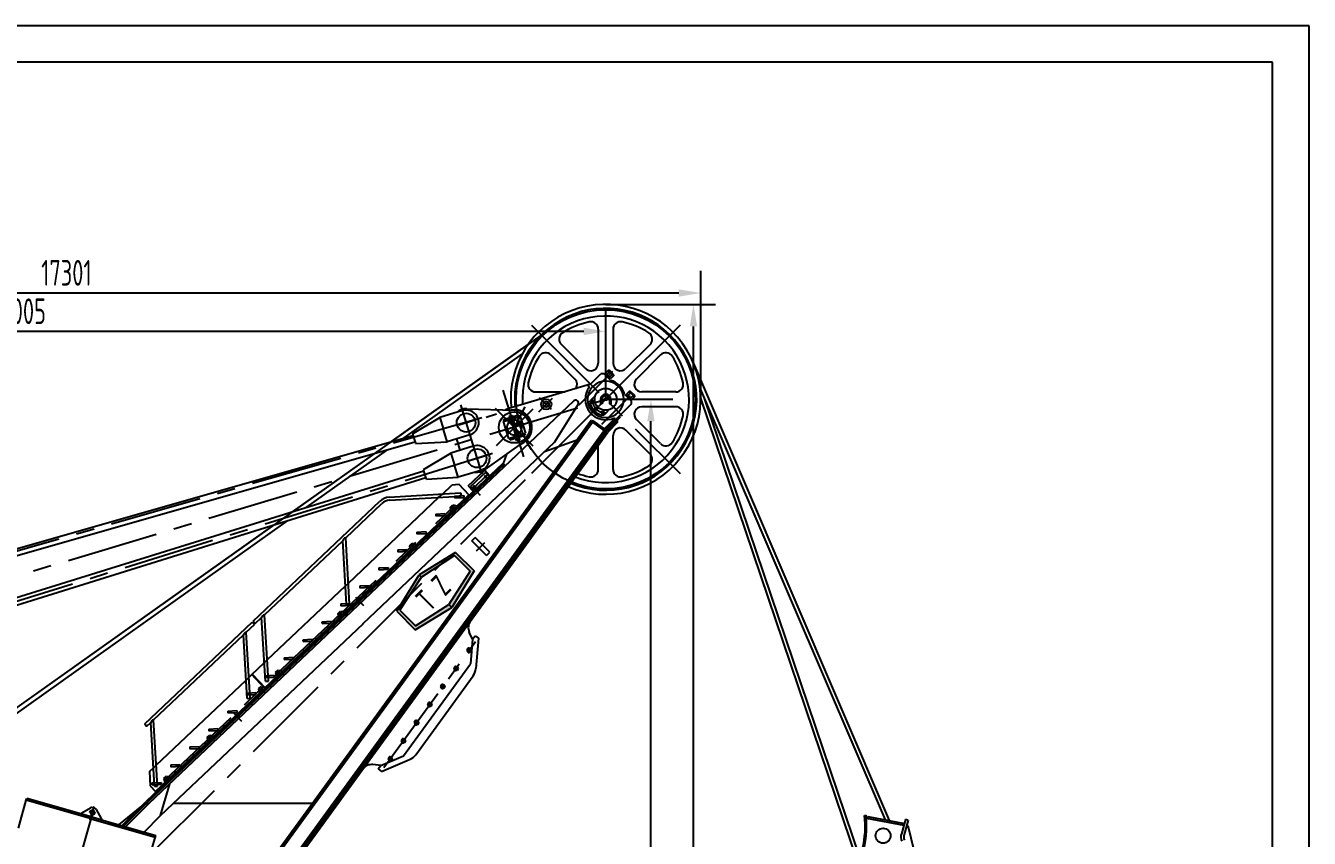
# Model space of a CAD drawing. Header units: millimetres. Extents: x 0 to 42000, y 0 to 29700.
# Drawn here: x 24494 to 42000, y 18616 to 29700 of the extents above; entities that cross this region are included whole.
import ezdxf

# ---------------------------------------------------------------- set-up
doc = ezdxf.new("R2010")
doc.units = ezdxf.units.MM
doc.header["$LTSCALE"] = 1000
doc.linetypes.add('F', pattern=[0.75, 0.5, -0.25])
doc.linetypes.add('G', pattern=[2, 1.25, -0.25, 0.25, -0.25])
for name, color, linetype in [('01', 7, 'Continuous'), ('02', 1, 'Continuous'), ('04', 2, 'F'), ('05', 142, 'G'), ('08', 1, 'Continuous')]:
    doc.layers.add(name, color=color, linetype=linetype)
doc.styles.get("Standard").update_dxf_attribs({"font": 'isocp', "width": 0.707, "bigfont": 'intecad.shx'})
doc.dimstyles.new('INTE', dxfattribs={"dimscale": 100, "dimtxt": 3.5, "dimasz": 3, "dimexe": 3, "dimexo": 0, "dimgap": 1, "dimtad": 1, "dimdec": 0, "dimdsep": 46, "dimtxsty": 'Standard', "dimcen": 0, "dimclrd": 1, "dimclre": 1, "dimclrt": 3, "dimaunit": 1, "dimadec": 0, "dimazin": 0, "dimtfac": 1, "dimtdec": 0, "dimtmove": 0, "dimatfit": 0, "dimfxl": 1, "dimarcsym": 0})

# ---------------------------------------------------------------- blocks, each defined once
blk = doc.blocks.new('13-1')
at = {"ltscale": 1.5}
for p, q in [((40551, 46360), (41110, 47026)), ((40583, 46333), (41165, 47026)), ((40989, 47065), (40989, 47029)), ((40992, 47065), (40989, 47065)), ((40992, 47029), (40989, 47029)), ((40992, 47068), (43371, 47068)), ((40992, 47068), (40992, 47026)), ((40992, 47026), (41110, 47026)), ((41165, 47026), (42634, 47026)), ((42076, 46360), (42634, 47026)), ((42108, 46333), (42690, 47026)), ((42690, 47026), (43371, 47026)), ((43476, 46988), (44223, 46361)), ((43503, 47020), (44250, 46394)), ((40478, 46553), (40713, 46553)), ((40478, 46299), (40478, 46553)), ((40768, 46553), (42238, 46553)), ((42293, 46553), (43994, 46553)), ((44060, 46553), (44238, 46553)), ((44313, 46489), (44238, 46553)), ((44313, 46299), (44313, 46489)), ((40478, 46299), (44313, 46299)), ((40551, 46360), (40583, 46333)), ((42076, 46360), (42108, 46333))]:
    blk.add_line(p, q, dxfattribs=at)
for p, q in [((44250, 46394), (44223, 46361)), ((40701, 46299), (40694, 46288)), ((40814, 46299), (40821, 46288)), ((41869, 46299), (41862, 46288)), ((41982, 46299), (41989, 46288)), ((43216, 46299), (43209, 46288)), ((43329, 46299), (43335, 46288)), ((43978, 46299), (43971, 46288)), ((44091, 46299), (44097, 46288)), ((44250, 46389), (44227, 46362))]:
    blk.add_line(p, q)
for centre in [(40757, 46324), (41925, 46324), (43272, 46324), (44034, 46324)]:
    blk.add_circle(centre, 11, dxfattribs=at)
for centre in [(41137, 46986), (42662, 46986)]:
    blk.add_arc(centre, 49.1, 55.775, 124.225, dxfattribs=at)
at = {"layer": '01', "color": 7, "linetype": 'Continuous'}
for p, q in [((40757, 46341), (40742, 46332)), ((40742, 46332), (40742, 46316)), ((40742, 46316), (40757, 46308)), ((40772, 46332), (40757, 46341)), ((40757, 46308), (40772, 46316)), ((40772, 46316), (40772, 46332)), ((41925, 46341), (41910, 46332)), ((41910, 46332), (41910, 46316)), ((41910, 46316), (41925, 46308)), ((41940, 46332), (41925, 46341)), ((41925, 46308), (41940, 46316)), ((41940, 46316), (41940, 46332)), ((43272, 46341), (43257, 46332)), ((43257, 46332), (43257, 46316)), ((43257, 46316), (43272, 46308)), ((43287, 46332), (43272, 46341)), ((43272, 46308), (43287, 46316)), ((43287, 46316), (43287, 46332)), ((44034, 46341), (44019, 46332)), ((44019, 46332), (44019, 46316)), ((44019, 46316), (44034, 46308)), ((44049, 46332), (44034, 46341)), ((44034, 46308), (44049, 46316)), ((44049, 46316), (44049, 46332))]:
    blk.add_line(p, q, dxfattribs=at)
at = {"layer": '01', "color": 7, "linetype": 'Continuous', "ltscale": 1.5}
for p, q in [((44225, 46364), (44227, 46362)), ((44248, 46391), (44250, 46389))]:
    blk.add_line(p, q, dxfattribs=at)
at = {"layer": '01', "color": 7, "linetype": 'Continuous'}
for radius in [205, 163]:
    blk.add_arc((43371, 46863), radius, 50, 90, dxfattribs=at)
at = {"layer": '04'}
for p, q in [((40598, 46418), (40582, 46399)), ((40582, 46399), (40678, 46318)), ((40598, 46418), (40694, 46337)), ((40955, 46418), (40939, 46399)), ((40939, 46399), (41034, 46318)), ((40955, 46418), (41050, 46337)), ((41311, 46418), (41295, 46399)), ((41295, 46399), (41391, 46318)), ((41311, 46418), (41407, 46337)), ((41667, 46418), (41651, 46399)), ((41651, 46399), (41747, 46318)), ((41667, 46418), (41763, 46337)), ((42023, 46418), (42007, 46399)), ((42007, 46399), (42103, 46318)), ((42023, 46418), (42119, 46337)), ((42380, 46418), (42364, 46399)), ((42364, 46399), (42459, 46318)), ((42380, 46418), (42475, 46337)), ((42736, 46418), (42720, 46399)), ((42720, 46399), (42816, 46318)), ((42736, 46418), (42832, 46337)), ((43092, 46418), (43076, 46399)), ((43076, 46399), (43172, 46318)), ((43092, 46418), (43188, 46337)), ((43448, 46418), (43432, 46399)), ((43432, 46399), (43528, 46318)), ((43448, 46418), (43544, 46337)), ((43805, 46418), (43789, 46399)), ((43789, 46399), (43884, 46318)), ((43805, 46418), (43901, 46337)), ((43994, 46553), (44060, 46553)), ((44161, 46418), (44145, 46399)), ((44145, 46399), (44241, 46318)), ((44161, 46418), (44257, 46337)), ((40694, 46337), (40678, 46318)), ((40732, 46349), (40701, 46299)), ((40746, 46324), (40768, 46324)), ((40782, 46349), (40814, 46299)), ((41050, 46337), (41034, 46318)), ((41407, 46337), (41391, 46318)), ((41763, 46337), (41747, 46318)), ((41900, 46349), (41869, 46299)), ((41950, 46349), (41982, 46299)), ((42119, 46337), (42103, 46318)), ((42475, 46337), (42459, 46318)), ((42832, 46337), (42816, 46318)), ((43188, 46337), (43172, 46318)), ((43247, 46349), (43216, 46299)), ((43297, 46349), (43329, 46299)), ((43544, 46337), (43528, 46318)), ((43901, 46337), (43884, 46318)), ((44009, 46349), (43978, 46299)), ((44059, 46349), (44091, 46299)), ((44257, 46337), (44241, 46318))]:
    blk.add_line(p, q, dxfattribs=at)
at = {"layer": '04', "color": 2, "linetype": 'F'}
for p, q in [((40713, 46553), (40768, 46553)), ((42238, 46553), (42293, 46553))]:
    blk.add_line(p, q, dxfattribs=at)
at = {"layer": '04', "color": 2, "linetype": 'F', "ltscale": 2}
for p, q in [((40732, 46349), (40782, 46349)), ((41900, 46349), (41950, 46349)), ((43247, 46349), (43297, 46349)), ((44009, 46349), (44059, 46349))]:
    blk.add_line(p, q, dxfattribs=at)
at = {"layer": '04', "color": 2, "linetype": 'F'}
for centre in [(40757, 46324), (41925, 46324), (43272, 46324), (44034, 46324)]:
    blk.add_circle(centre, 11, dxfattribs=at)
at = {"layer": '05', "color": 4, "linetype": 'G', "ltscale": 1.5}
for p, q in [((40720, 46324), (44068, 46324)), ((40757, 46299), (40757, 46352)), ((41925, 46299), (41925, 46352)), ((43272, 46299), (43272, 46352)), ((44034, 46299), (44034, 46356))]:
    blk.add_line(p, q, dxfattribs=at)
blk = doc.blocks.new('12-1')
at = {"ltscale": 1.5}
for p, q in [((49528, 46463), (50087, 47129)), ((49560, 46436), (50142, 47129)), ((50013, 47168), (50013, 47132)), ((50016, 47168), (50013, 47168)), ((50016, 47132), (50013, 47132)), ((50016, 47171), (50016, 47129)), ((50016, 47171), (52035, 47171)), ((50016, 47129), (50087, 47129)), ((50142, 47129), (51828, 47129)), ((51269, 46463), (51828, 47129)), ((51302, 46436), (51883, 47129)), ((51883, 47129), (52035, 47129)), ((52035, 47171), (52035, 47129)), ((52035, 47168), (52038, 47168)), ((52035, 47132), (52038, 47132)), ((52038, 47168), (52038, 47132)), ((49528, 46463), (49560, 46436)), ((51269, 46463), (51302, 46436))]:
    blk.add_line(p, q, dxfattribs=at)
for p, q in [((49616, 46656), (49489, 46507)), ((49616, 46656), (49690, 46656)), ((49745, 46656), (51431, 46656)), ((51486, 46656), (51546, 46656)), ((51546, 46656), (51546, 46402)), ((49489, 46507), (49489, 46402)), ((49489, 46402), (51546, 46402)), ((49662, 46402), (49655, 46391)), ((49775, 46402), (49782, 46391)), ((50475, 46402), (50468, 46391)), ((50588, 46402), (50595, 46391)), ((51440, 46402), (51433, 46391)), ((51546, 46412), (51560, 46391))]:
    blk.add_line(p, q)
for centre in [(50114, 47088), (51856, 47088)]:
    blk.add_arc(centre, 49.1, 55.775, 124.225, dxfattribs=at)
at = {"layer": '01', "color": 7, "linetype": 'Continuous'}
for p, q in [((49718, 46444), (49703, 46435)), ((49703, 46435), (49703, 46419)), ((49703, 46419), (49718, 46411)), ((49733, 46435), (49718, 46444)), ((49718, 46411), (49733, 46419)), ((49733, 46419), (49733, 46435)), ((50531, 46444), (50516, 46435)), ((50516, 46435), (50516, 46419)), ((50516, 46419), (50531, 46411)), ((50546, 46435), (50531, 46444)), ((50531, 46411), (50546, 46419)), ((50546, 46419), (50546, 46435)), ((51496, 46444), (51481, 46435)), ((51481, 46435), (51481, 46419)), ((51481, 46419), (51496, 46411)), ((51511, 46435), (51496, 46444)), ((51496, 46411), (51511, 46419)), ((51511, 46419), (51511, 46435))]:
    blk.add_line(p, q, dxfattribs=at)
at = {"layer": '04', "color": 2, "linetype": 'F'}
for p, q in [((49745, 46656), (49690, 46656)), ((51431, 46656), (51486, 46656)), ((51471, 46452), (51440, 46402)), ((51521, 46452), (51546, 46412))]:
    blk.add_line(p, q, dxfattribs=at)
at = {"layer": '04'}
for p, q in [((49533, 46521), (49517, 46501)), ((49517, 46501), (49613, 46421)), ((49533, 46521), (49629, 46440)), ((49629, 46440), (49613, 46421)), ((49693, 46452), (49662, 46402)), ((49743, 46452), (49775, 46402)), ((49890, 46521), (49873, 46501)), ((49873, 46501), (49969, 46421)), ((49890, 46521), (49985, 46440)), ((49985, 46440), (49969, 46421)), ((50246, 46521), (50230, 46501)), ((50230, 46501), (50325, 46421)), ((50246, 46521), (50342, 46440)), ((50342, 46440), (50325, 46421)), ((50506, 46452), (50475, 46402)), ((50556, 46452), (50588, 46402)), ((50602, 46521), (50586, 46501)), ((50586, 46501), (50682, 46421)), ((50602, 46521), (50698, 46440)), ((50698, 46440), (50682, 46421)), ((50958, 46521), (50942, 46501)), ((50942, 46501), (51038, 46421)), ((50958, 46521), (51054, 46440)), ((51054, 46440), (51038, 46421)), ((51315, 46521), (51299, 46501)), ((51299, 46501), (51394, 46421)), ((51315, 46521), (51410, 46440)), ((51410, 46440), (51394, 46421))]:
    blk.add_line(p, q, dxfattribs=at)
at = {"layer": '04', "color": 2, "linetype": 'F', "ltscale": 2}
for p, q in [((49693, 46452), (49743, 46452)), ((50506, 46452), (50556, 46452)), ((51471, 46452), (51521, 46452))]:
    blk.add_line(p, q, dxfattribs=at)
at = {"layer": '04', "color": 2, "linetype": 'F'}
for centre in [(49718, 46427), (50531, 46427), (51496, 46427)]:
    blk.add_circle(centre, 11, dxfattribs=at)
at = {"layer": '05', "color": 4, "linetype": 'G'}
for p, q in [((49682, 46427), (51223, 46427)), ((49718, 46455), (49718, 46402)), ((50531, 46455), (50531, 46402)), ((51223, 46427), (51529, 46427)), ((51496, 46452), (51496, 46402))]:
    blk.add_line(p, q, dxfattribs=at)
at = {"layer": '05'}
for p, q in [((49740, 46427), (49700, 46427)), ((49718, 46448), (49718, 46406)), ((50553, 46427), (50513, 46427)), ((50531, 46448), (50531, 46406)), ((51518, 46427), (51478, 46427)), ((51496, 46448), (51496, 46406))]:
    blk.add_line(p, q, dxfattribs=at)
at = {"layer": '05', "color": 4, "linetype": 'G', "ltscale": 2}
for p, q in [((49703, 46427), (49735, 46427)), ((49718, 46412), (49718, 46442)), ((50516, 46427), (50548, 46427)), ((50531, 46412), (50531, 46442)), ((51481, 46427), (51513, 46427)), ((51496, 46412), (51496, 46442))]:
    blk.add_line(p, q, dxfattribs=at)
blk = doc.blocks.new('ert')
at = {"layer": '01'}
for points in [[(27259, 12092), (26692, 11956), (26692, 11599), (27259, 11462), (27259, 11516), (26733, 11634), (26733, 11937), (27259, 12043)], [(27259, 12092), (27826, 11956), (27826, 11599), (27259, 11462), (27259, 11516), (27784, 11634), (27784, 11937), (27259, 12043)]]:
    blk.add_hatch(color=256, dxfattribs=at).paths.add_polyline_path(points)
for p, q in [((26692, 11956), (27259, 12092)), ((27826, 11956), (27259, 12092)), ((27259, 12043), (27259, 12092)), ((27259, 12043), (27259, 12092)), ((26692, 11956), (26692, 11599)), ((26733, 11937), (27259, 12043)), ((26733, 11937), (26733, 11634)), ((27784, 11937), (27259, 12043)), ((27784, 11937), (27784, 11634)), ((27826, 11956), (27826, 11599)), ((26692, 11599), (27259, 11462)), ((26733, 11634), (27259, 11516)), ((27784, 11634), (27259, 11516)), ((27826, 11599), (27259, 11462)), ((27259, 11516), (27259, 11462)), ((27259, 11516), (27259, 11462))]:
    blk.add_line(p, q, dxfattribs=at)
at = {"layer": '01', "insert": (27006, 11930), "char_height": 300, "width": 1341.1, "attachment_point": 1}
blk.add_mtext('{\\f黑体|b0|i0|c134|p2;T Z}', dxfattribs=at)
blk = doc.blocks.new('*U609')
at = {"layer": '01'}
for p, q in [((0, 30), (-28, 15)), ((-28, 15), (-28, 0)), ((-28, -15), (-28, 0)), ((28, 15), (0, 30)), ((28, 0), (28, 15)), ((28, 0), (28, -15)), ((0, -30), (-28, -15)), ((28, -15), (0, -30))]:
    blk.add_line(p, q, dxfattribs=at)
at = {"layer": '05'}
for p, q in [((-29, 0), (29, 0)), ((0, -32), (0, 32))]:
    blk.add_line(p, q, dxfattribs=at)
blk = doc.blocks.new('*U605')
at = {"layer": '01'}
for p, q in [((-26, 0), (-26, 25)), ((-26, 25), (0, 25)), ((-26, 15), (0, 15)), ((0, 25), (0, 0)), ((0, -25), (0, 0)), ((-26, 0), (-26, -25)), ((-26, -15), (0, -15)), ((-26, -25), (0, -25))]:
    blk.add_line(p, q, dxfattribs=at)
at = {"layer": '05'}
blk.add_line((-27, 0), (1, 0), dxfattribs=at)
blk = doc.blocks.new('*U604')
at = {"layer": '01'}
for p, q in [((-23, 8), (-23, 0)), ((0, 8), (-23, 8)), ((-23, 0), (0, 0)), ((0, 0), (-4, 8)), ((0, 8), (4, 0)), ((0, 8), (23, 8)), ((23, 0), (0, 0)), ((23, 8), (23, 0))]:
    blk.add_line(p, q, dxfattribs=at)
at = {"layer": '05'}
blk.add_line((0, 10), (0, -2), dxfattribs=at)
blk = doc.blocks.new('*D675')
at = {"layer": '08', "color": 1, "lineweight": -2}
for p, q in [((32404, 24604), (33321, 24604)), ((33021, 7641), (33021, 24304)), ((18876, 7341), (33321, 7341))]:
    blk.add_line(p, q, dxfattribs=at)
at = {"layer": '08', "color": 1}
for points in [[(32971, 24304), (33071, 24304), (33021, 24604)], [(32971, 7641), (33071, 7641), (33021, 7341)]]:
    blk.add_solid(points, dxfattribs=at)
at = {"layer": 'DEFPOINTS', "color": 0}
for p in [(32404, 24604), (33021, 24604), (18876, 7341)]:
    blk.add_point(p, dxfattribs=at)
at = {"layer": '08', "color": 3, "insert": (32746, 17193), "char_height": 350, "attachment_point": 5, "rotation": 90}
blk.add_mtext('17263', dxfattribs=at)
blk = doc.blocks.new('*D676')
at = {"layer": '08', "color": 1, "lineweight": -2}
for p, q in [((32404, 25899), (33901, 25899)), ((33601, 7641), (33601, 25599)), ((28532, 7341), (33901, 7341))]:
    blk.add_line(p, q, dxfattribs=at)
at = {"layer": '08', "color": 1}
for points in [[(33551, 25599), (33651, 25599), (33601, 25899)], [(33551, 7641), (33651, 7641), (33601, 7341)]]:
    blk.add_solid(points, dxfattribs=at)
at = {"layer": 'DEFPOINTS', "color": 0}
for p in [(32404, 25899), (33601, 25899), (28532, 7341)]:
    blk.add_point(p, dxfattribs=at)
at = {"layer": '08', "color": 3, "insert": (33326, 16620), "char_height": 350, "attachment_point": 5, "rotation": 90}
blk.add_mtext('18559', dxfattribs=at)
blk = doc.blocks.new('*D680')
at = {"layer": '08', "color": 1, "lineweight": -2}
for p, q in [((16399, 20688), (16399, 25830)), ((32404, 24604), (32404, 25830)), ((32104, 25530), (16699, 25530))]:
    blk.add_line(p, q, dxfattribs=at)
at = {"layer": '08', "color": 1}
for points in [[(16699, 25580), (16699, 25480), (16399, 25530)], [(32104, 25580), (32104, 25480), (32404, 25530)]]:
    blk.add_solid(points, dxfattribs=at)
at = {"layer": 'DEFPOINTS', "color": 0}
for p in [(16399, 25530), (32404, 24604), (16399, 20688)]:
    blk.add_point(p, dxfattribs=at)
at = {"layer": '08', "color": 3, "insert": (24401, 25805), "char_height": 350, "attachment_point": 5}
blk.add_mtext('16005', dxfattribs=at)
blk = doc.blocks.new('*D681')
at = {"layer": '08', "color": 1, "lineweight": -2}
for p, q in [((16399, 20688), (16399, 26354)), ((33700, 24604), (33700, 26354)), ((16699, 26054), (33400, 26054))]:
    blk.add_line(p, q, dxfattribs=at)
at = {"layer": '08', "color": 1}
for points in [[(16699, 26104), (16699, 26004), (16399, 26054)], [(33400, 26104), (33400, 26004), (33700, 26054)]]:
    blk.add_solid(points, dxfattribs=at)
at = {"layer": 'DEFPOINTS', "color": 0}
for p in [(33700, 26054), (33700, 24604), (16399, 20688)]:
    blk.add_point(p, dxfattribs=at)
at = {"layer": '08', "color": 3, "insert": (25049, 26329), "char_height": 350, "attachment_point": 5}
blk.add_mtext('17301', dxfattribs=at)
blk = doc.blocks.new('gfsds')
at = {"layer": '01'}
for p, q in [((86244, 28366), (88941, 22066)), ((86360, 27956), (88883, 22077)), ((86368, 27827), (88510, 21486)), ((86416, 27826), (88537, 21555)), ((88604, 22135), (88624, 22137)), ((88628, 22099), (88630, 22108)), ((88628, 22099), (89138, 22004)), ((88630, 22108), (88648, 22121)), ((88648, 22121), (89127, 22031)), ((89160, 22082), (89105, 21887)), ((89196, 22071), (89142, 21877)), ((89196, 22071), (89160, 22082)), ((89127, 22031), (89140, 22013)), ((89138, 22004), (89140, 22013)), ((89320, 21490), (89197, 21995))]:
    blk.add_line(p, q, dxfattribs=at)
at = {"layer": '01', "color": 7, "linetype": 'Continuous'}
blk.add_line((89197, 21995), (89172, 21985), dxfattribs=at)
at = {"layer": '01'}
blk.add_circle((88856, 21859), 102, dxfattribs=at)
for centre, radius, start, end in [((87317, 21991), 1295, 326.3478, 6.4028), ((87317, 21991), 1315, 328.8507, 6.4028), ((89264, 21843), 165, 164.4219, 201.3863), ((89264, 21843), 127, 164.4219, 201.3863)]:
    blk.add_arc(centre, radius, start, end, dxfattribs=at)
blk = doc.blocks.new('*U778')
at = {"layer": '01'}
for points in [[(415, 292), (25, 292)], [(415, 5), (415, 292)]]:
    blk.add_lwpolyline(points, dxfattribs=at)
at = {"layer": '02'}
for points in [[(420, 297), (0, 297)], [(420, 0), (420, 297)]]:
    blk.add_lwpolyline(points, dxfattribs=at)

msp = doc.modelspace()

# ---------------------------------------------------------------- hatches: boundary and pattern name
at = {"layer": '01'}
for points in [[(32157.3, 24796.7), (32170.7, 24783.3), (32195.5, 24808.1)], [(32596.1, 24363.5), (32596.7, 24383.4), (32586.5, 24373.2)], [(32397.7, 24184.4), (32390.1, 24174), (32406.4, 24162.4)], [(32564.1, 24293), (32563.6, 24322), (32549.3, 24307.7)], [(30156.2, 21503.8), (30149.4, 21494.4), (30151.1, 21494), (30170.3, 21497.3)], [(30174.7, 21495.2), (30170.3, 21497.3), (30151.1, 21494), (30170.6, 21489.6)], [(26133.9, 19087.3), (26143.1, 19096.5), (26132.5, 19114.1), (26128.9, 19110.6), (26119.7, 19101.5)], [(26136.1, 19089.5), (26158.5, 19076.6), (26167.4, 19085.4), (26150.2, 19103.6)], [(25259.6, 18963.9), (25254.3, 18945.7), (25242.8, 18949)], [(25527.8, 18887.3), (25534.5, 18865.6), (25522.6, 18869)]]:
    msp.add_hatch(color=256, dxfattribs=at).paths.add_polyline_path(points)
at = {"layer": '01', "linetype": 'Continuous'}
msp.add_hatch(color=7, dxfattribs=at).paths.add_polyline_path([(29460.1, 22267.2), (29445.2, 22253.1), (29464.7, 22244), (29469, 22248.1)])
at = {"layer": '01'}
h = msp.add_hatch(color=256, dxfattribs=at)
h.paths.add_polyline_path([(30164.9, 21515.7), (30156.2, 21503.8), (30170.6, 21489.5)])
h.paths.add_polyline_path([(30156.2, 21503.8), (30150.5, 21495.9), (30153.8, 21492.7), (30170.6, 21489.5)])
h.paths.add_polyline_path([(30150.5, 21495.9), (30148.8, 21493.6), (30153.8, 21492.7)])
h = msp.add_hatch(color=256, dxfattribs=at)
h.paths.add_polyline_path([(30164.9, 21515.7), (30156.2, 21503.8), (30170.3, 21497.3), (30177, 21498.4)])
h.paths.add_polyline_path([(30170.3, 21497.3), (30174.7, 21495.2), (30177, 21498.4)])
h = msp.add_hatch(color=256, dxfattribs=at)
h.paths.add_polyline_path([(30359.4, 21347.9), (30361.4, 21350.7), (30347.1, 21365), (30339.4, 21354.5)])
h.paths.add_polyline_path([(30357.4, 21379.1), (30347.1, 21365), (30361.4, 21350.7), (30365.6, 21356.5)])
h = msp.add_hatch(color=256, dxfattribs=at)
h.paths.add_polyline_path([(30362.2, 21351.7), (30356.9, 21344.5), (30372.1, 21322.8), (30380.1, 21333.8)])
h.paths.add_polyline_path([(30367.1, 21358.5), (30362.2, 21351.7), (30380.1, 21333.8), (30390.5, 21348.2)])
h = msp.add_hatch(color=256, dxfattribs=at)
h.paths.add_polyline_path([(25381.6, 18883.3), (25375.3, 18885.1), (25373.5, 18911.6), (25388.5, 18907.3)])
h.paths.add_polyline_path([(25388.5, 18907.3), (25403.5, 18903), (25387.8, 18881.5), (25381.6, 18883.3)])

# ---------------------------------------------------------------- linework, layer by layer
for p, q in [((32302.5, 25560.3), (32302.5, 25095)), ((32505.5, 25560.3), (32505.5, 25095)), ((31799.4, 25351.9), (32128.4, 25022.9)), ((33008.7, 25351.9), (32679.7, 25022.9)), ((31655.8, 25208.3), (31984.9, 24879.3)), ((33152.2, 25208.3), (32823.2, 24879.3)), ((31447.4, 24705.2), (31850, 24705.2)), ((33360.6, 24705.2), (32895.3, 24705.2)), ((30506.3, 24475.4), (31165.3, 24455.3)), ((31012.4, 24327.5), (31219, 24390.7)), ((31079.4, 24348), (31086.4, 24325)), ((31152.1, 24370.2), (31159.1, 24347.3)), ((31219, 24390.7), (31226, 24367.7)), ((33360.6, 24502.2), (32895.3, 24502.2)), ((31012.4, 24327.5), (31019.5, 24304.6)), ((33008.7, 23855.5), (32679.7, 24184.5)), ((33152.2, 23999), (32823.2, 24328.1)), ((30368.8, 24064.1), (30416.3, 23908.7)), ((30760.3, 23644.6), (31295.4, 24029.7)), ((31090.2, 24073.1), (31097.2, 24050.2)), ((31097.2, 24050.2), (31303.8, 24113.3)), ((31157.2, 24093.6), (31164.2, 24070.7)), ((31229.8, 24115.8), (31236.8, 24092.9)), ((31296.8, 24136.3), (31303.8, 24113.3)), ((32505.5, 23647.1), (32505.5, 24112.4)), ((32302.5, 23647.1), (32302.5, 23977.1)), ((30528.6, 23424.2), (30753.6, 23637.4)), ((30753.6, 23637.4), (30816.9, 23570.6)), ((30763, 23605), (30560.5, 23413.1)), ((30814.6, 23550.5), (30612.1, 23358.6)), ((30814.6, 23550.5), (30763, 23605)), ((30805.7, 23560), (30816.9, 23570.6)), ((30528.6, 23424.2), (30591.9, 23357.4)), ((30612.1, 23358.6), (30560.5, 23413.1)), ((30591.9, 23357.4), (30603.1, 23368.1))]:
    msp.add_line(p, q)
for centre, radius in [((31158.1, 24220.4), 212.5), ((30764.3, 23548.3), 8.75), ((30617, 23408.7), 8.75)]:
    msp.add_circle(centre, radius)
for centre, radius, start, end in [((32404, 24603.7), 1295.5, 246.74722, 185.21821), ((32404, 24603.7), 1136.5, 248.57177, 183.60103), ((32404, 24603.7), 1080, 102.00972, 122.99028), ((32200.5, 25560.3), 102, 360, 102.00972), ((32607.5, 25560.3), 102, 77.99028, 180), ((32404, 24603.7), 1080, 57.00972, 77.99028), ((31871.5, 25424), 102, 122.99028, 225), ((32936.6, 25424), 102, 315, 57.00972), ((31583.7, 25136.2), 102, 45, 147.00972), ((33224.3, 25136.2), 102, 32.99028, 135), ((32404, 24603.7), 1080, 147.00972, 167.99028), ((32200.5, 25095), 102, 225, 360), ((32607.5, 25095), 102, 180, 315), ((32404, 24603.7), 1080, 12.00972, 32.99028), ((31912.7, 24807.2), 102, 325.07581, 45), ((32895.3, 24807.2), 102, 135, 270), ((31447.4, 24807.2), 102, 167.99028, 270), ((33360.6, 24807.2), 102, 270, 12.00972), ((30500.5, 24285), 190.5, 87.75691, 132.12567), ((31158.1, 24220.4), 235, 305.74497, 88.25503), ((32895.3, 24400.2), 102, 90, 225), ((32404, 24603.7), 1080, 327.00972, 347.99028), ((33360.6, 24400.2), 102, 347.99028, 90), ((31158.1, 24220.4), 102, 295.45652, 98.54348), ((32607.5, 24112.4), 102, 45, 180), ((33224.3, 24071.2), 102, 225, 327.00972), ((32936.6, 23783.4), 102, 302.99028, 45), ((30649, 23799.2), 190.5, 261.71038, 305.74497), ((32200.5, 23647.1), 102, 257.99028, 360), ((32607.5, 23647.1), 102, 180, 282.00972), ((32404, 24603.7), 1080, 282.00972, 302.99028), ((32404, 24603.7), 1080, 249.354, 257.99028)]:
    msp.add_arc(centre, radius, start, end)
for p, q in [((31696.5, 25600.6), (14793.1, 13604.1)), ((32390.2, 24941.3), (32398, 24949.1)), ((32398, 24949.1), (32462.4, 24884.8)), ((32409, 24952.3), (32401.9, 24945.2)), ((32443.3, 25000.2), (32402.2, 24959.1)), ((32472.4, 24888.9), (32402.2, 24959.1)), ((32461.8, 24983.7), (32419.7, 24941.6)), ((32452.7, 24996.3), (32442, 24985.7)), ((32446.5, 24981.2), (32442, 24985.7)), ((32450.7, 24998.3), (32443.3, 25000.2)), ((32457.2, 24991.8), (32446.5, 24981.2)), ((32511.5, 24937.4), (32450.7, 24998.3)), ((32462.4, 24884.8), (32454.6, 24877)), ((32497, 24948.6), (32454.8, 24906.5)), ((32465.6, 24895.7), (32458.5, 24888.7)), ((32461.1, 24990.3), (32459.9, 24989.1)), ((32461.1, 24990.3), (32503.5, 24947.8)), ((32476.9, 24972.1), (32464.1, 24959.4)), ((32464.1, 24959.4), (32472.6, 24950.9)), ((32513.5, 24930), (32472.4, 24888.9)), ((32485.4, 24963.6), (32472.6, 24950.9)), ((32505.1, 24943.9), (32494.5, 24933.3)), ((32494.5, 24933.3), (32499, 24928.8)), ((32509.6, 24939.4), (32499, 24928.8)), ((32503.5, 24947.8), (32502.3, 24946.6)), ((32511.5, 24937.4), (32513.5, 24930)), ((32195.5, 24808.1), (31081.9, 24476.3)), ((32181.7, 24772.3), (32153, 24801)), ((32730.4, 24713.2), (32689.2, 24672)), ((32748.9, 24696.6), (32706.8, 24654.5)), ((32739.7, 24709.2), (32729.1, 24698.6)), ((32733.6, 24694.1), (32729.1, 24698.6)), ((32737.8, 24711.2), (32730.4, 24713.2)), ((32744.2, 24704.7), (32733.6, 24694.1)), ((32798.6, 24650.4), (32737.8, 24711.2)), ((32748.2, 24703.2), (32747, 24702)), ((32790.6, 24660.8), (32748.2, 24703.2)), ((31969, 24582.3), (26167.4, 19085.4)), ((31710.4, 24022.1), (32026.6, 24534.3)), ((32241.2, 24631.8), (32185.7, 24576.3)), ((32203.9, 24570.4), (32210.5, 24577.1)), ((32209.3, 24550.4), (32203.9, 24570.4)), ((32229.4, 24545), (32209.3, 24550.4)), ((32217.2, 24583.7), (32210.5, 24577.1)), ((32237.3, 24578.3), (32217.2, 24583.7)), ((32236, 24551.6), (32229.4, 24545)), ((32236, 24551.6), (32242.6, 24558.3)), ((32242.6, 24558.3), (32237.3, 24578.3)), ((32241.2, 24631.8), (32255.7, 24617.3)), ((32334, 24603.7), (32334, 24543.7)), ((32354, 24543.7), (32334, 24543.7)), ((32354, 24603.7), (32354, 24543.7)), ((32454, 24603.7), (32454, 24543.7)), ((32454, 24543.7), (32474, 24543.7)), ((32474, 24603.7), (32474, 24543.7)), ((32685.1, 24662), (32677.3, 24654.2)), ((32749.5, 24597.7), (32685.1, 24662)), ((32696.1, 24665.2), (32689, 24658.1)), ((32689.2, 24672), (32759.5, 24601.8)), ((32741.7, 24589.9), (32749.5, 24597.7)), ((32784, 24661.5), (32741.9, 24619.4)), ((32752.6, 24608.6), (32745.6, 24601.6)), ((32800.6, 24642.9), (32759.5, 24601.8)), ((32792.1, 24656.8), (32781.5, 24646.2)), ((32781.5, 24646.2), (32786, 24641.7)), ((32796.6, 24652.3), (32786, 24641.7)), ((32790.6, 24660.8), (32789.4, 24659.6)), ((32798.6, 24650.4), (32800.6, 24642.9)), ((29769.3, 24132), (30143, 24355.8)), ((30449.9, 24450), (30143, 24355.8)), ((30143, 24355.8), (30193.6, 24190.8)), ((30916.2, 24399.7), (30772.5, 24357)), ((31110.3, 24377), (31085.9, 24369.6)), ((31085.9, 24369.6), (31091.4, 24351.7)), ((31091.4, 24351.7), (31115.7, 24359.1)), ((31101.4, 24354.7), (31095.9, 24372.6)), ((31101.4, 24354.7), (31179.1, 24100.3)), ((31110.3, 24377), (31134.6, 24384.4)), ((31140, 24366.5), (31115.7, 24359.1)), ((31130.1, 24363.5), (31124.6, 24381.4)), ((31130.1, 24363.5), (31207.8, 24109.1)), ((31134.6, 24384.4), (31140, 24366.5)), ((32253.9, 24479), (32260.5, 24485.6)), ((32259.2, 24458.9), (32253.9, 24479)), ((32279.3, 24453.5), (32259.2, 24458.9)), ((32267.1, 24492.2), (32260.5, 24485.6)), ((32287.2, 24486.9), (32267.1, 24492.2)), ((32285.9, 24460.1), (32279.3, 24453.5)), ((32285.9, 24460.1), (32292.6, 24466.8)), ((32292.6, 24466.8), (32287.2, 24486.9)), ((32352, 24435.7), (32345.3, 24429)), ((32345.3, 24429), (32350.7, 24408.9)), ((32350.7, 24408.9), (32370.8, 24403.6)), ((32352, 24435.7), (32358.6, 24442.3)), ((32358.6, 24442.3), (32378.7, 24436.9)), ((32370.8, 24403.6), (32377.4, 24410.2)), ((32432.1, 24440.8), (32376.7, 24385.4)), ((32384.1, 24416.8), (32377.4, 24410.2)), ((32378.7, 24436.9), (32384.1, 24416.8)), ((32417.6, 24455.3), (32432.1, 24440.8)), ((32529.9, 24343.5), (32522.4, 24351)), ((32596.1, 24363.5), (32596.7, 24383.4)), ((27506.6, 17860.8), (32204.5, 24320)), ((27527.3, 17855.3), (32225.8, 24315.3)), ((27537.7, 17852.5), (32222.1, 24293.3)), ((27740.7, 17798.5), (32392.4, 24194.2)), ((27751.1, 17795.7), (32400.5, 24188.3)), ((27771.8, 17790.2), (32412.9, 24171.3)), ((30244.2, 24025.8), (30193.6, 24190.8)), ((32222.1, 24293.3), (32380.7, 24178)), ((32225.8, 24315.3), (32400.5, 24188.3)), ((32406.4, 24162.4), (32390.1, 24174)), ((32406.4, 24162.4), (32397.7, 24184.4)), ((32567, 24290), (32549.3, 24307.7)), ((32564.1, 24293), (32563.6, 24322)), ((27797.7, 17783.3), (32432, 24155.1)), ((29092.8, 21542), (31710.4, 24022.1)), ((29809.3, 24001.5), (30244.2, 24025.8)), ((30551.1, 24120), (30244.2, 24025.8)), ((31173, 24120.4), (31187.3, 24124.8)), ((31201.7, 24129.2), (31187.3, 24124.8)), ((31195.8, 24045.7), (31197.9, 24039.1)), ((31197.9, 24039.1), (31212.2, 24043.5)), ((31226.5, 24047.9), (31212.2, 24043.5)), ((31224.5, 24054.5), (31226.5, 24047.9)), ((32000.6, 24041.4), (31568.6, 23887.8)), ((29918.2, 23646.7), (30291.9, 23870.5)), ((30598.8, 23964.7), (30291.9, 23870.5)), ((30291.9, 23870.5), (30342.5, 23705.5)), ((31007.8, 23733.6), (26136, 19117.7)), ((31017.3, 23715), (26150.2, 19103.6)), ((30393.1, 23540.6), (30342.5, 23705.5)), ((30700.1, 23634.8), (30393.1, 23540.6)), ((29958.3, 23516.2), (30393.1, 23540.6)), ((30579.1, 22673.5), (30624.3, 22718.7)), ((30777.1, 22475.5), (30822.3, 22520.7)), ((29466.5, 22245.7), (29452.7, 22260.2)), ((29466.5, 22245.7), (29452.7, 22260.2)), ((26333.5, 18927.7), (29099.1, 21548)), ((29069.5, 19574.4), (30539.4, 21595.4)), ((30177, 21498.4), (30148.8, 21493.6)), ((30149.4, 21494.4), (30170.6, 21489.6)), ((30174.7, 21495.2), (30156.2, 21503.8)), ((30177, 21498.4), (30164.9, 21515.7)), ((30361.4, 21350.7), (30345.2, 21362.5)), ((30361.4, 21350.7), (30347.1, 21365)), ((30365.6, 21356.5), (30357.4, 21379.1)), ((30367.1, 21358.5), (30390.5, 21348.2)), ((30587.7, 21330.2), (30543.6, 21429.6)), ((30587.7, 21330.2), (30623, 21378.8)), ((30623, 21378.8), (30669.3, 21345.1)), ((30359.4, 21347.9), (30339.4, 21354.5)), ((30356.9, 21344.5), (30372.1, 21322.8)), ((30587.7, 21330.2), (30558.2, 20995.6)), ((30669.3, 21345.1), (30632.8, 20930.8)), ((29645.9, 19741.2), (30558.2, 20995.6)), ((29814.2, 19756.7), (30595.3, 20830.7)), ((29336.6, 19610.1), (29228.5, 19621.4)), ((29301.3, 19561.6), (29336.6, 19610.1)), ((29336.6, 19610.1), (29645.9, 19741.2)), ((29347.6, 19527.9), (29730.5, 19690.2)), ((29301.3, 19561.6), (29347.6, 19527.9)), ((24502.3, 19134.6), (24509.2, 19158.6)), ((25806.2, 18787.9), (26136, 19117.7)), ((25828.2, 18781.7), (26150.2, 19103.6)), ((26133.9, 19087.3), (26119.7, 19101.5)), ((26143.1, 19096.5), (26132.5, 19114.1)), ((26158.5, 19076.6), (26136.1, 19089.5)), ((26167.4, 19085.4), (26150.2, 19103.6)), ((28399.9, 19089.7), (26504.4, 19089.7)), ((25259.6, 18963.9), (25242.8, 18949)), ((25254.3, 18945.7), (25259.6, 18963.9)), ((25522.6, 18869), (25254.3, 18945.7)), ((25375.3, 18885.1), (25373.5, 18911.6)), ((25438.5, 19025.1), (25408.2, 19033.8)), ((26076.2, 19057.9), (25761, 18800.9)), ((25387.8, 18881.5), (25375.3, 18885.1)), ((25387.8, 18881.5), (25403.5, 18903)), ((25522.6, 18869), (25527.8, 18887.3)), ((25527.8, 18887.3), (25534.5, 18865.6))]:
    msp.add_line(p, q, dxfattribs=at)
at = {"layer": '01', "color": 7, "linetype": 'Continuous'}
for p, q in [((31348.8, 25355.2), (29478.7, 24026.9)), ((31266.1, 25222.8), (29652, 24076.4)), ((32197.6, 24810.2), (32336.9, 24949.5)), ((32382.1, 24949.5), (32336.9, 24949.5)), ((32464.1, 24867.5), (32382.1, 24949.5)), ((32465.3, 24990.3), (32461.1, 24990.3)), ((32503.5, 24952.1), (32465.3, 24990.3)), ((32503.5, 24952.1), (32503.5, 24947.8)), ((32153, 24801), (32145.2, 24793.1)), ((32197.6, 24810.2), (32308.9, 24698.8)), ((32752.4, 24703.2), (32748.2, 24703.2)), ((32752.4, 24703.2), (32790.6, 24665)), ((32749.8, 24536.5), (32397.7, 24184.4)), ((32667.8, 24663.8), (32749.8, 24581.8)), ((32749.8, 24581.8), (32749.8, 24536.5)), ((32790.6, 24665), (32790.6, 24660.8)), ((31007, 24300.8), (31238.4, 24371.5)), ((31238.4, 24371.5), (31309.2, 24140.1)), ((32529.9, 24343.5), (32404, 24217.6)), ((32600.6, 24359), (32412.9, 24171.3)), ((32610.5, 24397.2), (32499.1, 24508.6)), ((32600.6, 24359), (32586.5, 24373.2)), ((31007, 24300.8), (31077.8, 24069.3)), ((32204.5, 24320), (32219.8, 24308.8)), ((32567, 24290), (32432, 24155.1)), ((15214.7, 19954.5), (29775.5, 24111.7)), ((15242.3, 19864.6), (29803.1, 24021.8)), ((29769.3, 24132), (29808.5, 24004.2)), ((31077.8, 24069.3), (31309.2, 24140.1)), ((29248.7, 23863.5), (28130.2, 23069.1)), ((29421.9, 23913), (28314.4, 23126.3)), ((31051.8, 23854.4), (31005.4, 23726.9)), ((29958.3, 23516.2), (29919, 23644)), ((31005.4, 23726.9), (31034.4, 23697.9)), ((15438.3, 19126.8), (29924.4, 23626.4)), ((15625.7, 19068.5), (29952, 23536.5)), ((28062.1, 22947.1), (20642.3, 17676.9)), ((27877.4, 22889.5), (20534.1, 17673.7)), ((30777.1, 22475.5), (30579.1, 22673.5)), ((30822.3, 22520.7), (30624.3, 22718.7)), ((29464.8, 22243.9), (29445.2, 22253.1)), ((29469, 22248.1), (29460.1, 22267.2)), ((26333.5, 18927.7), (26457.5, 19360.3)), ((24394, 18755.7), (24502.3, 19134.6)), ((25375.3, 18885.1), (24502.3, 19134.6)), ((25388.5, 18907.3), (24509.2, 19158.6)), ((25859.8, 18777.8), (26171.6, 19089.7)), ((25259.6, 18963.9), (25379.3, 19030.5)), ((25388.5, 18907.3), (26267.8, 18656)), ((25405.2, 18942.1), (25392.7, 18945.7)), ((25419.2, 18991.1), (25406.7, 18994.7)), ((25527.8, 18887.3), (25461.3, 19007)), ((26107.6, 18701.8), (26333.5, 18927.7)), ((25387.8, 18881.5), (26260.9, 18632)), ((26152.6, 18253.2), (26267.8, 18656))]:
    msp.add_line(p, q, dxfattribs=at)
at = {"layer": '01'}
for centre, radius in [((32404, 24603.7), 1222.5), ((32404, 24603.7), 149.5), ((31592.6, 24535.5), 38), ((32404, 24603.7), 13.9), ((30500.5, 24285), 127.9), ((30649.4, 23799.7), 127.9)]:
    msp.add_circle(centre, radius, dxfattribs=at)
at = {"layer": '01', "color": 7, "linetype": 'Continuous'}
for centre, radius in [((32475.2, 24962), 5.25), ((31592.6, 24535.5), 70)]:
    msp.add_circle(centre, radius, dxfattribs=at)
at = {"layer": '01'}
for centre, radius, start, end in [((32404, 24603.7), 1241.2, 247.31646, 184.71338), ((32424.3, 24942), 61.2, 62.43514, 71.95671), ((32443.6, 24978.6), 18.9, 15.71921, 44.35199), ((32355.7, 24830.7), 186.3, 49.40002, 55.2413), ((32343.9, 24842.4), 186.3, 34.7587, 40.59998), ((32491.8, 24930.4), 18.9, 45.64801, 74.28079), ((32455.3, 24911.1), 61.2, 18.04329, 27.56486), ((32404, 24603.7), 279, 142.82806, 295.09255), ((32404, 24603.7), 248, 135, 225), ((32404, 24603.7), 248, 45, 135), ((32404, 24603.7), 248, 315, 45), ((32711.4, 24654.9), 61.2, 62.43514, 71.95671), ((32730.7, 24691.5), 18.9, 15.71921, 44.35199), ((32642.7, 24543.6), 186.3, 49.40002, 55.2413), ((31994.5, 24554.3), 37.9, 328.12542, 134.58472), ((32404, 24603.7), 220, 187.1471, 262.8529), ((32404, 24603.7), 70, 0, 180), ((32404, 24603.7), 50, 0, 180), ((32631, 24555.3), 186.3, 34.7587, 40.59998), ((32778.9, 24643.3), 18.9, 45.64801, 74.28079), ((32742.4, 24624), 61.2, 18.04329, 27.56486), ((30500.5, 24285), 172.6, 287.06081, 107.06081), ((32404, 24603.7), 248, 225, 315), ((32417.5, 24204.2), 19, 135, 225), ((30649.4, 23799.7), 172.6, 287.06081, 107.06081), ((30682.5, 21491.2), 152, 143.97099, 203.92842), ((30433.5, 20948.3), 200, 323.97099, 354.964), ((29212.6, 19470.3), 152, 84.01356, 143.97099), ((29652.4, 19874.4), 200, 292.97799, 323.97099)]:
    msp.add_arc(centre, radius, start, end, dxfattribs=at)
at = {"layer": '01', "color": 7, "linetype": 'Continuous'}
for centre, radius, start, end in [((32481.8, 24885.1), 25, 225, 254.55728), ((32404, 24603.7), 267, 15.44272, 74.55728), ((32685.5, 24681.4), 25, 195.44272, 225), ((31158.1, 24220.4), 267, 106.59134, 116.59458), ((31158.1, 24220.4), 241.5, 292.42159, 101.57841), ((31158.1, 24220.4), 102, 115.45652, 278.54348), ((25399.7, 18970.2), 25.5, 74.05124, 254.05124), ((25397.8, 18997.2), 38, 74.05124, 119.05124), ((25412.2, 18966.6), 25.5, 254.05124, 74.05124), ((25428.1, 18988.6), 38, 29.05124, 74.05124)]:
    msp.add_arc(centre, radius, start, end, dxfattribs=at)
at = {"layer": '05'}
for p, q in [((33417.5, 25617.2), (31390.6, 23590.2)), ((31390.6, 25617.2), (33417.5, 23590.2)), ((32720.7, 24920.4), (19673.9, 11873.6)), ((32498, 24984.7), (32035.8, 24522.5)), ((32485.5, 24951.7), (32463.1, 24974.2)), ((31003.2, 24727), (31281.2, 23817.7)), ((32752.1, 24685.2), (32774.5, 24662.7)), ((15498.4, 19534.8), (32404, 24603.7)), ((30425.5, 24530.4), (30714.9, 23583.7)), ((31491.3, 24434.1), (31678.2, 24621)), ((31664.6, 24463.5), (31503, 24625.1)), ((32208, 24549.1), (32238.2, 24579.3)), ((32209.2, 24578.4), (32236.9, 24550.7)), ((32353.1, 24265.6), (32742.1, 24654.7)), ((30894.4, 24484.1), (31408, 23970.5)), ((31408, 24470.4), (30908.2, 23970.5)), ((31158.1, 24220.4), (31306.9, 24500.2)), ((32258, 24457.6), (32288.2, 24487.9)), ((32259.2, 24486.9), (32286.9, 24459.2)), ((32349.4, 24407.7), (32379.7, 24437.9)), ((32378.7, 24408.9), (32351, 24436.6)), ((30398.9, 24253.9), (30620.4, 24321.6)), ((30547.4, 23768.1), (30784, 23840.4)), ((30791.9, 23574.5), (30589.4, 23382.6)), ((30777.8, 23534.1), (30749.8, 23563.6)), ((30583.9, 23413.2), (30692.5, 23298.5)), ((30594, 23386.9), (30644.3, 23434.7)), ((30596, 23430.9), (30636, 23388.7)), ((30631, 23393.9), (30604.6, 23421.8)), ((28992.8, 21905.7), (29101.5, 21791)), ((27328, 20328.4), (27436.7, 20213.7)), ((25412.8, 18992.4), (24736.5, 16626.1)), ((25445.3, 18957.1), (25360.8, 18981.3)), ((25375.4, 18861.7), (25428.9, 19048.7))]:
    msp.add_line(p, q, dxfattribs=at)
at = {"layer": '05', "color": 142, "linetype": 'G'}
for p, q in [((30429.5, 24516.2), (30588.6, 23998)), ((30641, 22537.4), (30754.5, 22650.9)), ((29377.8, 19580.1), (30628.9, 21300.2)), ((30522.3, 21194.2), (30562.7, 21164.8)), ((30342.9, 20947.5), (30383.3, 20918.1)), ((30163.5, 20700.9), (30203.9, 20671.5)), ((29984.1, 20454.2), (30024.5, 20424.8)), ((29804.7, 20207.5), (29845.1, 20178.1)), ((29625.3, 19960.9), (29665.7, 19931.5)), ((29445.9, 19714.2), (29486.3, 19684.8))]:
    msp.add_line(p, q, dxfattribs=at)
at = {"layer": '05', "color": 4, "linetype": 'G'}
for p, q in [((30712.6, 24350.1), (15119, 19875.9)), ((30861.5, 23864.8), (15572.8, 19107.7))]:
    msp.add_line(p, q, dxfattribs=at)
msp.add_arc((32404, 24603.7), 185, 178.13626, 271.86374, dxfattribs=at)

# ---------------------------------------------------------------- block references
for name, p, rotation in [('*U604', (31202.7, 24074.6), 17.00000000000945), ('*U605', (31202.7, 24074.6), 107.0000000000085), ('13-1', (30207.1, -40785.1), 43.45000000001355), ('12-1', (22248.3, -48466.8), 43.45000000001355)]:
    msp.add_blockref(name, p, dxfattribs=dict(rotation=rotation))
at = {"layer": '01', "xscale": 100, "yscale": 100, "zscale": 100}
msp.add_blockref('*U778', (0, 0), dxfattribs=at)
at = {"layer": '01'}
msp.add_blockref('gfsds', (-52668.9, -3208), dxfattribs=at)
at = {"layer": '01', "rotation": 45.0000000000046}
msp.add_blockref('ert', (19134.2, -5614.4), dxfattribs=at)
at = {"layer": '02', "rotation": 90.00000000020843}
for p in [(30541.6, 21180.1), (30362.2, 20933.5), (30182.8, 20686.8), (30003.4, 20440.2), (29824, 20193.5), (29644.6, 19946.9), (29465.2, 19700.2)]:
    msp.add_blockref('*U609', p, dxfattribs=at)

# ---------------------------------------------------------------- dimensions: what is measured, and where the dimension line sits
at = {"layer": '08'}
dim = msp.add_linear_dim(base=(33699.5, 26053.8), p1=(16398.8, 20688.4), p2=(33699.5, 24603.7), dimstyle='INTE', dxfattribs=at)
dim.commit()
dim.dimension.update_dxf_attribs({"geometry": '*D681', "text_midpoint": (25049.2, 26328.8)})
dim = msp.add_linear_dim(base=(16398.8, 25530.4), p1=(32404, 24603.7), p2=(16398.8, 20688.4), dimstyle='INTE', dxfattribs=at)
dim.commit()
dim.dimension.update_dxf_attribs({"geometry": '*D680', "text_midpoint": (24401.4, 25530.4), "dimtype": 160})
dim = msp.add_linear_dim(base=(33600.9, 25899.2), p1=(28531.9, 7340.5), p2=(32404, 25899.2), angle=90, dimstyle='INTE', dxfattribs=at)
dim.commit()
dim.dimension.update_dxf_attribs({"geometry": '*D676', "text_midpoint": (33325.9, 16619.8)})
dim = msp.add_linear_dim(base=(33020.5, 24603.7), p1=(18876.1, 7340.5), p2=(32404, 24603.7), angle=90, dimstyle='INTE', dxfattribs=at)
dim.commit()
dim.dimension.update_dxf_attribs({"geometry": '*D675', "text_midpoint": (33020.5, 17193.2), "dimtype": 160})

doc.saveas('drawing.dxf')
